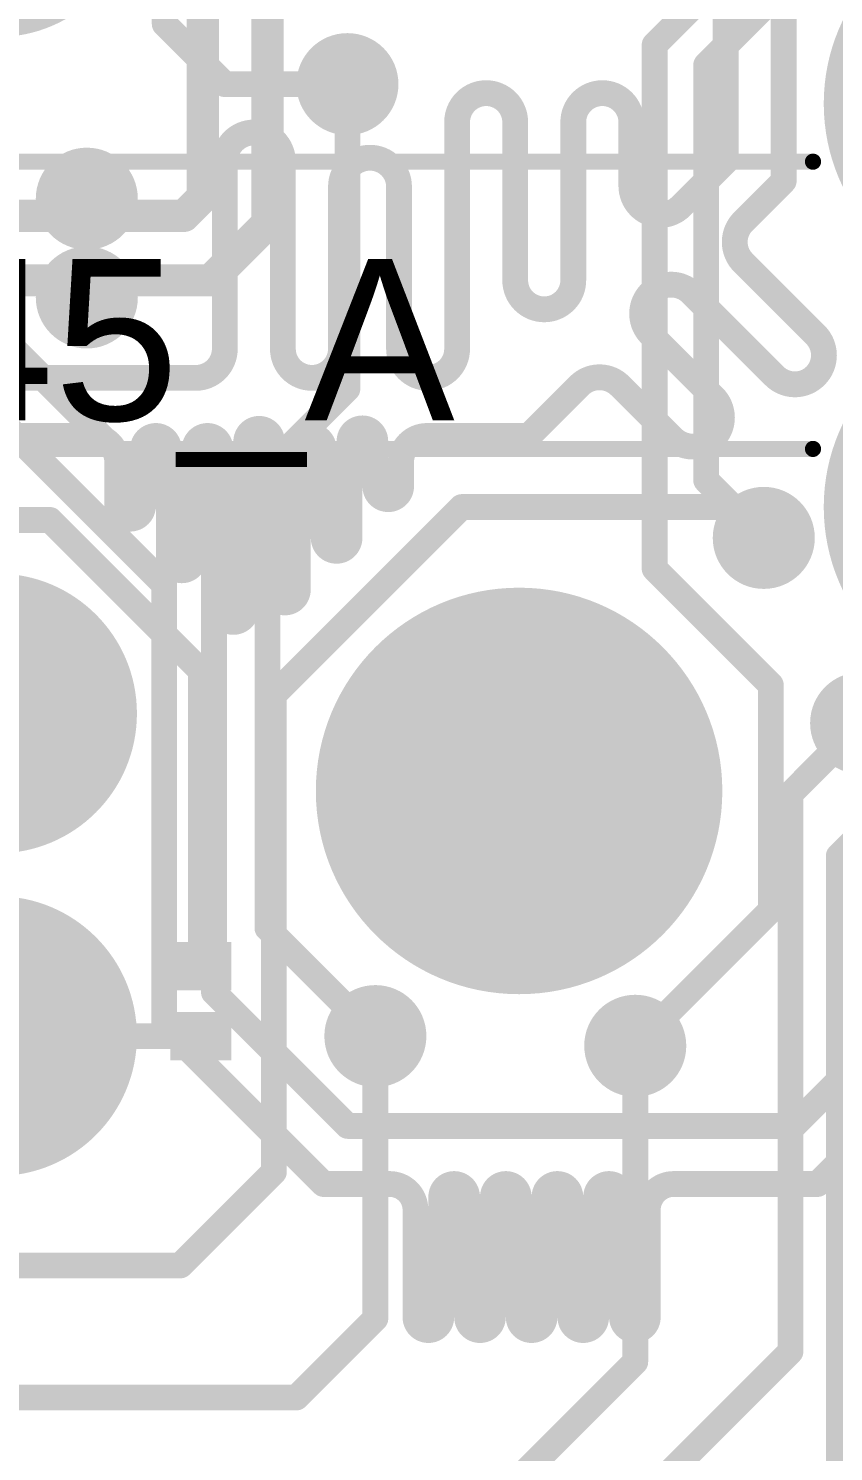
# Model space of a CAD drawing. Header units: millimetres. Extents: x -0.39 to 1.43, y -0.39 to 1.45.
# Drawn here: x 0.4839 to 0.7335, y 0.3022 to 0.7433 of the extents above; entities that cross this region are included whole.
import ezdxf

# ---------------------------------------------------------------- set-up
doc = ezdxf.new("R2010")
doc.units = ezdxf.units.MM
doc.header["$MEASUREMENT"] = 0
for name, color, linetype in [('BottomLayer', 5, 'Continuous'), ('BottomPaste', 16, 'Continuous'), ('BottomSolder', 6, 'Continuous'), ('MultiLayer', 9, 'Continuous'), ('PadHoleLayer', 156, 'Continuous'), ('TopLayer', 1, 'Continuous'), ('TopOverlay', 2, 'Continuous'), ('TopSolder', 216, 'Continuous'), ('ViaHoleLayer', 16, 'Continuous')]:
    doc.layers.add(name, color=color, linetype=linetype)
doc.styles.add('Arial', font='', dxfattribs={"height": 0.2})
doc.styles.get('Arial').set_extended_font_data('Arial')

# ---------------------------------------------------------------- blocks, each defined once
blk = doc.blocks.new('HY951180A__2')
at = {"layer": 'BottomLayer'}
h = blk.add_hatch(color=5, dxfattribs=at)
edge = h.paths.add_edge_path()
edge.add_arc((0.1490159, 0.2559055), 0.0393701, 0, 360)
h = blk.add_hatch(color=5, dxfattribs=at)
edge = h.paths.add_edge_path()
edge.add_arc((0.2490159, 0.2559055), 0.0393701, 0, 360)
at = {"layer": 'BottomSolder'}
h = blk.add_hatch(color=6, dxfattribs=at)
edge = h.paths.add_edge_path()
edge.add_arc((0.1490159, 0.2559055), 0.0433701, 0, 360)
h = blk.add_hatch(color=6, dxfattribs=at)
edge = h.paths.add_edge_path()
edge.add_arc((0.2490159, 0.2559055), 0.0433701, 0, 360)
h = blk.add_hatch(color=6, dxfattribs=at)
edge = h.paths.add_edge_path()
edge.add_arc((0.2250001, 0.0940945), 0.004, 0, 360)
h = blk.add_hatch(color=6, dxfattribs=at)
edge = h.paths.add_edge_path()
edge.add_arc((0.3129922, -0.0594488), 0.0591181, 0, 360)
at = {"layer": 'MultiLayer'}
h = blk.add_hatch(color=9, dxfattribs=at)
edge = h.paths.add_edge_path()
edge.add_arc((0.1490159, 0.2559055), 0.0393701, 0, 360)
h = blk.add_hatch(color=9, dxfattribs=at)
edge = h.paths.add_edge_path()
edge.add_arc((0.2490159, 0.2559055), 0.0393701, 0, 360)
at = {"layer": 'PadHoleLayer'}
h = blk.add_hatch(color=156, dxfattribs=at)
edge = h.paths.add_edge_path()
edge.add_arc((0.1490159, 0.2559055), 0.0200787, 0, 360)
h = blk.add_hatch(color=156, dxfattribs=at)
edge = h.paths.add_edge_path()
edge.add_arc((0.2490159, 0.2559055), 0.0200787, 0, 360)
h = blk.add_hatch(color=156, dxfattribs=at)
edge = h.paths.add_edge_path()
edge.add_arc((0.2250001, 0.0940945), 0.0629921, 0, 360)
at = {"layer": 'TopLayer'}
h = blk.add_hatch(color=1, dxfattribs=at)
edge = h.paths.add_edge_path()
edge.add_arc((0.1490159, 0.2559055), 0.0393701, 0, 360)
h = blk.add_hatch(color=1, dxfattribs=at)
edge = h.paths.add_edge_path()
edge.add_arc((0.2490159, 0.2559055), 0.0393701, 0, 360)
at = {"layer": 'TopSolder'}
h = blk.add_hatch(color=216, dxfattribs=at)
edge = h.paths.add_edge_path()
edge.add_arc((0.1490159, 0.2559055), 0.0433701, 0, 360)
h = blk.add_hatch(color=216, dxfattribs=at)
edge = h.paths.add_edge_path()
edge.add_arc((0.2490159, 0.2559055), 0.0433701, 0, 360)
h = blk.add_hatch(color=216, dxfattribs=at)
edge = h.paths.add_edge_path()
edge.add_arc((0.2250001, 0.0940945), 0.004, 0, 360)
h = blk.add_hatch(color=216, dxfattribs=at)
edge = h.paths.add_edge_path()
edge.add_arc((0.3129922, -0.0594488), 0.0591181, 0, 360)
at = {"layer": 'TopOverlay', "const_width": 0.005}
blk.add_lwpolyline([(0.331, 0.3605), (0.331, 0.003)], dxfattribs=at)
at = {"layer": 'TopOverlay', "const_width": 0.0025}
blk.add_lwpolyline([(0.32975, 0.003, 1), (0.33225, 0.003, 1)], format="xyb", close=True, dxfattribs=at)
blk = doc.blocks.new('HY951180A__82')
at = {"layer": 'BottomSolder'}
h = blk.add_hatch(color=6, dxfattribs=at)
edge = h.paths.add_edge_path()
edge.add_arc((-0.2490156, 0.2559055), 0.0433701, 0, 360)
h = blk.add_hatch(color=6, dxfattribs=at)
edge = h.paths.add_edge_path()
edge.add_arc((-0.312992, -0.0594488), 0.0591181, 0, 360)
at = {"layer": 'TopSolder'}
h = blk.add_hatch(color=216, dxfattribs=at)
edge = h.paths.add_edge_path()
edge.add_arc((-0.2490156, 0.2559055), 0.0433701, 0, 360)
h = blk.add_hatch(color=216, dxfattribs=at)
edge = h.paths.add_edge_path()
edge.add_arc((-0.312992, -0.0594488), 0.0591181, 0, 360)
at = {"layer": 'TopOverlay', "const_width": 0.005}
blk.add_lwpolyline([(-0.3309998, 0.3605), (-0.3309998, 0.003)], dxfattribs=at)
at = {"layer": 'TopOverlay', "const_width": 0.0025}
blk.add_lwpolyline([(-0.3322498, 0.003, 1), (-0.3297498, 0.003, 1)], format="xyb", close=True, dxfattribs=at)
blk = doc.blocks.new('R___0201_B_88')
at = {"layer": 'BottomLayer'}
for points in [[(-0.01614165, 0.00728345), (-0.00551175, 0.00728345), (-0.00551175, -0.00728345), (-0.01614165, -0.00728345)], [(0.00551185, 0.00728345), (0.01614175, 0.00728345), (0.01614175, -0.00728345), (0.00551185, -0.00728345)]]:
    blk.add_hatch(color=5, dxfattribs=at).paths.add_polyline_path(points)
at = {"layer": 'BottomPaste'}
for points in [[(-0.01614165, 0.00728345), (-0.00551175, 0.00728345), (-0.00551175, -0.00728345), (-0.01614165, -0.00728345)], [(0.00551185, 0.00728345), (0.01614175, 0.00728345), (0.01614175, -0.00728345), (0.00551185, -0.00728345)]]:
    blk.add_hatch(color=16, dxfattribs=at).paths.add_polyline_path(points)
at = {"layer": 'BottomSolder'}
for points in [[(-0.01830705, 0.00944885), (-0.00334635, 0.00944885), (-0.00334635, -0.00944885), (-0.01830705, -0.00944885)], [(0.00334645, 0.00944885), (0.01830715, 0.00944885), (0.01830715, -0.00944885), (0.00334645, -0.00944885)]]:
    blk.add_hatch(color=6, dxfattribs=at).paths.add_polyline_path(points)

msp = doc.modelspace()

# ---------------------------------------------------------------- hatches: boundary and pattern name
at = {"layer": 'BottomLayer'}
h = msp.add_hatch(color=5, dxfattribs=at)
edge = h.paths.add_edge_path()
edge.add_arc((0.582787, 0.7260428), 0.011811, 0, 360)
h = msp.add_hatch(color=5, dxfattribs=at)
edge = h.paths.add_edge_path()
edge.add_arc((0.5020209, 0.6905428), 0.011811, 0, 360)
h = msp.add_hatch(color=5, dxfattribs=at)
edge = h.paths.add_edge_path()
edge.add_arc((0.5020209, 0.6599208), 0.011811, 0, 360)
h = msp.add_hatch(color=5, dxfattribs=at)
edge = h.paths.add_edge_path()
edge.add_arc((0.7118325, 0.5854102), 0.011811, 0, 360)
h = msp.add_hatch(color=5, dxfattribs=at)
edge = h.paths.add_edge_path()
edge.add_arc((0.742, 0.528), 0.011811, 0, 360)
h = msp.add_hatch(color=5, dxfattribs=at)
edge = h.paths.add_edge_path()
edge.add_arc((0.5914508, 0.4309998), 0.011811, 0, 360)
h = msp.add_hatch(color=5, dxfattribs=at)
edge = h.paths.add_edge_path()
edge.add_arc((0.672, 0.428), 0.011811, 0, 360)
at = {"layer": 'BottomSolder'}
h = msp.add_hatch(color=6, dxfattribs=at)
edge = h.paths.add_edge_path()
edge.add_arc((0.582787, 0.7260428), 0.015811, 0, 360)
h = msp.add_hatch(color=6, dxfattribs=at)
edge = h.paths.add_edge_path()
edge.add_arc((0.5020209, 0.6905428), 0.015811, 0, 360)
h = msp.add_hatch(color=6, dxfattribs=at)
edge = h.paths.add_edge_path()
edge.add_arc((0.5020209, 0.6599208), 0.015811, 0, 360)
h = msp.add_hatch(color=6, dxfattribs=at)
edge = h.paths.add_edge_path()
edge.add_arc((0.7118325, 0.5854102), 0.015811, 0, 360)
h = msp.add_hatch(color=6, dxfattribs=at)
edge = h.paths.add_edge_path()
edge.add_arc((0.742, 0.528), 0.015811, 0, 360)
h = msp.add_hatch(color=6, dxfattribs=at)
edge = h.paths.add_edge_path()
edge.add_arc((0.5914508, 0.4309998), 0.015811, 0, 360)
h = msp.add_hatch(color=6, dxfattribs=at)
edge = h.paths.add_edge_path()
edge.add_arc((0.672, 0.428), 0.015811, 0, 360)
at = {"layer": 'TopLayer'}
h = msp.add_hatch(color=1, dxfattribs=at)
edge = h.paths.add_edge_path()
edge.add_arc((0.582787, 0.7260428), 0.011811, 0, 360)
h = msp.add_hatch(color=1, dxfattribs=at)
edge = h.paths.add_edge_path()
edge.add_arc((0.5020209, 0.6905428), 0.011811, 0, 360)
h = msp.add_hatch(color=1, dxfattribs=at)
edge = h.paths.add_edge_path()
edge.add_arc((0.5020209, 0.6599208), 0.011811, 0, 360)
h = msp.add_hatch(color=1, dxfattribs=at)
edge = h.paths.add_edge_path()
edge.add_arc((0.7118325, 0.5854102), 0.011811, 0, 360)
h = msp.add_hatch(color=1, dxfattribs=at)
edge = h.paths.add_edge_path()
edge.add_arc((0.742, 0.528), 0.011811, 0, 360)
h = msp.add_hatch(color=1, dxfattribs=at)
edge = h.paths.add_edge_path()
edge.add_arc((0.5914508, 0.4309998), 0.011811, 0, 360)
h = msp.add_hatch(color=1, dxfattribs=at)
edge = h.paths.add_edge_path()
edge.add_arc((0.672, 0.428), 0.011811, 0, 360)
at = {"layer": 'TopSolder'}
h = msp.add_hatch(color=216, dxfattribs=at)
edge = h.paths.add_edge_path()
edge.add_arc((0.582787, 0.7260428), 0.015811, 0, 360)
h = msp.add_hatch(color=216, dxfattribs=at)
edge = h.paths.add_edge_path()
edge.add_arc((0.5020209, 0.6905428), 0.015811, 0, 360)
h = msp.add_hatch(color=216, dxfattribs=at)
edge = h.paths.add_edge_path()
edge.add_arc((0.5020209, 0.6599208), 0.015811, 0, 360)
h = msp.add_hatch(color=216, dxfattribs=at)
edge = h.paths.add_edge_path()
edge.add_arc((0.7118325, 0.5854102), 0.015811, 0, 360)
h = msp.add_hatch(color=216, dxfattribs=at)
edge = h.paths.add_edge_path()
edge.add_arc((0.742, 0.528), 0.015811, 0, 360)
h = msp.add_hatch(color=216, dxfattribs=at)
edge = h.paths.add_edge_path()
edge.add_arc((0.5914508, 0.4309998), 0.015811, 0, 360)
h = msp.add_hatch(color=216, dxfattribs=at)
edge = h.paths.add_edge_path()
edge.add_arc((0.672, 0.428), 0.015811, 0, 360)
at = {"layer": 'ViaHoleLayer'}
h = msp.add_hatch(color=16, dxfattribs=at)
edge = h.paths.add_edge_path()
edge.add_arc((0.582787, 0.7260428), 0.0059055, 0, 360)
h = msp.add_hatch(color=16, dxfattribs=at)
edge = h.paths.add_edge_path()
edge.add_arc((0.5020209, 0.6905428), 0.0059055, 0, 360)
h = msp.add_hatch(color=16, dxfattribs=at)
edge = h.paths.add_edge_path()
edge.add_arc((0.5020209, 0.6599208), 0.0059055, 0, 360)
h = msp.add_hatch(color=16, dxfattribs=at)
edge = h.paths.add_edge_path()
edge.add_arc((0.7118325, 0.5854102), 0.0059055, 0, 360)
h = msp.add_hatch(color=16, dxfattribs=at)
edge = h.paths.add_edge_path()
edge.add_arc((0.5914508, 0.4309998), 0.0059055, 0, 360)
h = msp.add_hatch(color=16, dxfattribs=at)
edge = h.paths.add_edge_path()
edge.add_arc((0.672, 0.428), 0.0059055, 0, 360)

# ---------------------------------------------------------------- linework, layer by layer
at = {"layer": 'BottomLayer'}
for points, const_width in [([(0.5261652, 0.7446646), (0.5261652, 0.9228348)], 0.008), ([(0.7, 0.702), (0.7, 0.7634653)], 0.008), ([(0.718, 0.7136028), (0.718, 0.7589898)], 0.008), ([(0.5261652, 0.7446646), (0.544787, 0.7260428)], 0.008), ([(0.544787, 0.7260428), (0.582787, 0.7260428)], 0.008), ([(0.616787, 0.6440002), (0.616787, 0.7142531)], 0.008), ([(0.634787, 0.6652428), (0.634787, 0.7142531)], 0.008), ([(0.652787, 0.6652428), (0.652787, 0.7142531)], 0.008), ([(0.670787, 0.6945149), (0.670787, 0.7142531)], 0.008), ([(0.718, 0.696), (0.718, 0.7136028)], 0.008), ([(0.544787, 0.6440002), (0.544787, 0.7020428)], 0.008), ([(0.562787, 0.6440002), (0.562787, 0.7020428)], 0.008), ([(0.6972875, 0.6992875), (0.7, 0.702)], 0.008), ([(0.686151, 0.688151), (0.6972875, 0.6992875)], 0.008), ([(0.580787, 0.6440002), (0.580787, 0.6942318)], 0.008), ([(0.598787, 0.6440002), (0.598787, 0.6942318)], 0.008), ([(0.7054686, 0.6834686), (0.718, 0.696)], 0.008), ([(0.4930238, 0.6852318), (0.4983348, 0.6905428)], 0.01), ([(0.4983348, 0.6905428), (0.5020209, 0.6905428)], 0.01), ([(0.4696586, 0.6852318), (0.4930238, 0.6852318)], 0.01), ([(0.7054685, 0.6707405), (0.7054686, 0.6707406)], 0.008), ([(0.7054686, 0.6707406), (0.7278438, 0.6483654)], 0.008), ([(0.4613744, 0.6652318), (0.4930238, 0.6652318)], 0.01), ([(0.4930238, 0.6652318), (0.4983348, 0.6599208)], 0.01), ([(0.4983348, 0.6599208), (0.5020209, 0.6599208)], 0.01), ([(0.6767568, 0.6612684), (0.6767569, 0.6612685)], 0.008), ([(0.6894847, 0.6612683), (0.6894848, 0.6612684)], 0.008), ([(0.6894848, 0.6612684), (0.7151158, 0.6356374)], 0.008), ([(0.6767568, 0.6485404), (0.6767569, 0.6485405)], 0.008), ([(0.6767569, 0.6485405), (0.6962297, 0.6290677)], 0.008), ([(0.7278437, 0.6483653), (0.7278438, 0.6483654)], 0.008), ([(0.7151157, 0.6356373), (0.7151158, 0.6356374)], 0.008), ([(0.4443116, 0.6350002), (0.4941724, 0.6350002)], 0.008), ([(0.4941724, 0.6350002), (0.535787, 0.6350002)], 0.008), ([(0.6390002, 0.6170002), (0.6545568, 0.6325568)], 0.008), ([(0.6672848, 0.6325568), (0.6835017, 0.6163399)], 0.008), ([(0.6962296, 0.6290676), (0.6962297, 0.6290677)], 0.008), ([(0.4594323, 0.6170002), (0.5034328, 0.6170002)], 0.008), ([(0.5514328, 0.5633692), (0.5514328, 0.6152017)], 0.008), ([(0.5594328, 0.5694102), (0.5594328, 0.6152017)], 0.008), ([(0.5834328, 0.5854102), (0.5834328, 0.6153516)], 0.008), ([(0.5914328, 0.6014102), (0.5914328, 0.6153516)], 0.008), ([(0.6074328, 0.6170002), (0.6390002, 0.6170002)], 0.008), ([(0.6835016, 0.6163398), (0.6835017, 0.6163399)], 0.008), ([(0.6962297, 0.6163398), (0.6962298, 0.6163399)], 0.008), ([(0.5194328, 0.5953692), (0.5194328, 0.6130002)], 0.008), ([(0.5274328, 0.5793692), (0.5274328, 0.6130002)], 0.008), ([(0.5354328, 0.5793692), (0.5354328, 0.6130001)], 0.008), ([(0.5434328, 0.5633692), (0.5434328, 0.6130001)], 0.008), ([(0.5674328, 0.5694102), (0.5674328, 0.6130001)], 0.008), ([(0.5754328, 0.5854102), (0.5754328, 0.6130001)], 0.008), ([(0.5114328, 0.5953692), (0.5114328, 0.6090002)], 0.008), ([(0.5994328, 0.6014102), (0.5994328, 0.6090002)], 0.008), ([(0.56, 0.5367642), (0.6182117, 0.5949759)], 0.008), ([(0.6182117, 0.5949759), (0.6993352, 0.5949759)], 0.008), ([(0.6993352, 0.5949759), (0.7089009, 0.5854102)], 0.008), ([(0.4613744, 0.5909762), (0.4906126, 0.5909762)], 0.008), ([(0.4906126, 0.5909762), (0.5373463, 0.5442425)], 0.008), ([(0.7089009, 0.5854102), (0.7118325, 0.5854102)], 0.008), ([(0.5373463, 0.4526533), (0.5373463, 0.5442425)], 0.008), ([(0.56, 0.3888984), (0.56, 0.5367642)], 0.008), ([(0.7200875, 0.5060875), (0.742, 0.528)], 0.008), ([(0.7350875, 0.4868499), (0.7702372, 0.5219996)], 0.008), ([(0.7200875, 0.3331906), (0.7200875, 0.5060875)], 0.008), ([(0.7350875, 0.2799996), (0.7350875, 0.4868499)], 0.008), ([(0.4741822, 0.4309998), (0.5373463, 0.4309998)], 0.008), ([(0.5373463, 0.4309998), (0.5373465, 0.431)], 0.008), ([(0.5914508, 0.3434508), (0.5914508, 0.4309998)], 0.008), ([(0.672, 0.33), (0.672, 0.428)], 0.008), ([(0.5310224, 0.3599208), (0.56, 0.3888984)], 0.008), ([(0.4369261, 0.3599208), (0.5310224, 0.3599208)], 0.008), ([(0.5870774, 0.3390774), (0.5914508, 0.3434508)], 0.008), ([(0.5669999, 0.319), (0.5870773, 0.3390774)], 0.008), ([(0.5870773, 0.3390774), (0.5870774, 0.3390774)], 0.008), ([(0.5868269, 0.19993), (0.7200875, 0.3331906)], 0.008), ([(0.573, 0.231), (0.672, 0.33)], 0.008), ([(0.28, 0.319), (0.5669999, 0.319)], 0.008)]:
    msp.add_lwpolyline(points, dxfattribs=dict(at, const_width=const_width))
for points, const_width in [([(0.5241652, 0.7446646, 1), (0.5281652, 0.7446646, 1)], 0.004), ([(0.5241652, 0.7446646, 1), (0.5281652, 0.7446646, 1)], 0.004), ([(0.542787, 0.7260428, 1), (0.546787, 0.7260428, 1)], 0.004), ([(0.542787, 0.7260428, 1), (0.546787, 0.7260428, 1)], 0.004), ([(0.580787, 0.7260428, 1), (0.584787, 0.7260428, 1)], 0.004), ([(0.614787, 0.7142531, 1), (0.618787, 0.7142531, 1)], 0.004), ([(0.614787, 0.7142531, 1), (0.618787, 0.7142531, 1)], 0.004), ([(0.632787, 0.7142531, 1), (0.636787, 0.7142531, 1)], 0.004), ([(0.632787, 0.7142531, 1), (0.636787, 0.7142531, 1)], 0.004), ([(0.650787, 0.7142531, 1), (0.654787, 0.7142531, 1)], 0.004), ([(0.650787, 0.7142531, 1), (0.654787, 0.7142531, 1)], 0.004), ([(0.668787, 0.7142531, 1), (0.672787, 0.7142531, 1)], 0.004), ([(0.668787, 0.7142531, 1), (0.672787, 0.7142531, 1)], 0.004), ([(0.716, 0.7136028, 1), (0.72, 0.7136028, 1)], 0.004), ([(0.716, 0.7136028, 1), (0.72, 0.7136028, 1)], 0.004), ([(0.542787, 0.7020428, 1), (0.546787, 0.7020428, 1)], 0.004), ([(0.542787, 0.7020428, 1), (0.546787, 0.7020428, 1)], 0.004), ([(0.560787, 0.7020428, 1), (0.564787, 0.7020428, 1)], 0.004), ([(0.560787, 0.7020428, 1), (0.564787, 0.7020428, 1)], 0.004), ([(0.698, 0.702, 1), (0.702, 0.702, 1)], 0.004), ([(0.698, 0.702, 1), (0.702, 0.702, 1)], 0.004), ([(0.6952875, 0.6992875, 1), (0.6992875, 0.6992875, 1)], 0.004), ([(0.6952875, 0.6992875, 1), (0.6992875, 0.6992875, 1)], 0.004), ([(0.578787, 0.6942318, 1), (0.582787, 0.6942318, 1)], 0.004), ([(0.578787, 0.6942318, 1), (0.582787, 0.6942318, 1)], 0.004), ([(0.596787, 0.6942318, 1), (0.600787, 0.6942318, 1)], 0.004), ([(0.596787, 0.6942318, 1), (0.600787, 0.6942318, 1)], 0.004), ([(0.668787, 0.6945149, 1), (0.672787, 0.6945149, 1)], 0.004), ([(0.668787, 0.6945149, 1), (0.672787, 0.6945149, 1)], 0.004), ([(0.716, 0.696, 1), (0.72, 0.696, 1)], 0.004), ([(0.716, 0.696, 1), (0.72, 0.696, 1)], 0.004), ([(0.4958348, 0.6905428, 1), (0.5008348, 0.6905428, 1)], 0.005), ([(0.4958348, 0.6905428, 1), (0.5008348, 0.6905428, 1)], 0.005), ([(0.4995209, 0.6905428, 1), (0.5045209, 0.6905428, 1)], 0.005), ([(0.4905238, 0.6852318, 1), (0.4955238, 0.6852318, 1)], 0.005), ([(0.4905238, 0.6852318, 1), (0.4955238, 0.6852318, 1)], 0.005), ([(0.684151, 0.688151, 1), (0.688151, 0.688151, 1)], 0.004), ([(0.684151, 0.688151, 1), (0.688151, 0.688151, 1)], 0.004), ([(0.7034686, 0.6834686, 1), (0.7074686, 0.6834686, 1)], 0.004), ([(0.7034686, 0.6834686, 1), (0.7074686, 0.6834686, 1)], 0.004), ([(0.7034685, 0.6707405, 1), (0.7074685, 0.6707405, 1)], 0.004), ([(0.7034686, 0.6707406, 1), (0.7074686, 0.6707406, 1)], 0.004), ([(0.7034686, 0.6707406, 1), (0.7074686, 0.6707406, 1)], 0.004), ([(0.7034686, 0.6707406, 1), (0.7074686, 0.6707406, 1)], 0.004), ([(0.4905238, 0.6652318, 1), (0.4955238, 0.6652318, 1)], 0.005), ([(0.4905238, 0.6652318, 1), (0.4955238, 0.6652318, 1)], 0.005), ([(0.632787, 0.6652428, 1), (0.636787, 0.6652428, 1)], 0.004), ([(0.632787, 0.6652428, 1), (0.636787, 0.6652428, 1)], 0.004), ([(0.650787, 0.6652428, 1), (0.654787, 0.6652428, 1)], 0.004), ([(0.650787, 0.6652428, 1), (0.654787, 0.6652428, 1)], 0.004), ([(0.4958348, 0.6599208, 1), (0.5008348, 0.6599208, 1)], 0.005), ([(0.4958348, 0.6599208, 1), (0.5008348, 0.6599208, 1)], 0.005), ([(0.4995209, 0.6599208, 1), (0.5045209, 0.6599208, 1)], 0.005), ([(0.6747568, 0.6612684, 1), (0.6787568, 0.6612684, 1)], 0.004), ([(0.6747568, 0.6612684, 1), (0.6787568, 0.6612684, 1)], 0.004), ([(0.6747569, 0.6612685, 1), (0.6787569, 0.6612685, 1)], 0.004), ([(0.6747569, 0.6612685, 1), (0.6787569, 0.6612685, 1)], 0.004), ([(0.6874847, 0.6612683, 1), (0.6914847, 0.6612683, 1)], 0.004), ([(0.6874848, 0.6612684, 1), (0.6914848, 0.6612684, 1)], 0.004), ([(0.6874848, 0.6612684, 1), (0.6914848, 0.6612684, 1)], 0.004), ([(0.6874848, 0.6612684, 1), (0.6914848, 0.6612684, 1)], 0.004), ([(0.6747568, 0.6485404, 1), (0.6787568, 0.6485404, 1)], 0.004), ([(0.6747568, 0.6485404, 1), (0.6787568, 0.6485404, 1)], 0.004), ([(0.6747569, 0.6485405, 1), (0.6787569, 0.6485405, 1)], 0.004), ([(0.6747569, 0.6485405, 1), (0.6787569, 0.6485405, 1)], 0.004), ([(0.7258437, 0.6483653, 1), (0.7298437, 0.6483653, 1)], 0.004), ([(0.7258438, 0.6483654, 1), (0.7298438, 0.6483654, 1)], 0.004), ([(0.7258438, 0.6483654, 1), (0.7298438, 0.6483654, 1)], 0.004), ([(0.7258438, 0.6483654, 1), (0.7298438, 0.6483654, 1)], 0.004), ([(0.542787, 0.6440002, 1), (0.546787, 0.6440002, 1)], 0.004), ([(0.542787, 0.6440002, 1), (0.546787, 0.6440002, 1)], 0.004), ([(0.560787, 0.6440002, 1), (0.564787, 0.6440002, 1)], 0.004), ([(0.560787, 0.6440002, 1), (0.564787, 0.6440002, 1)], 0.004), ([(0.578787, 0.6440002, 1), (0.582787, 0.6440002, 1)], 0.004), ([(0.578787, 0.6440002, 1), (0.582787, 0.6440002, 1)], 0.004), ([(0.596787, 0.6440002, 1), (0.600787, 0.6440002, 1)], 0.004), ([(0.596787, 0.6440002, 1), (0.600787, 0.6440002, 1)], 0.004), ([(0.614787, 0.6440002, 1), (0.618787, 0.6440002, 1)], 0.004), ([(0.614787, 0.6440002, 1), (0.618787, 0.6440002, 1)], 0.004), ([(0.7131157, 0.6356373, 1), (0.7171157, 0.6356373, 1)], 0.004), ([(0.7131157, 0.6356373, 1), (0.7171157, 0.6356373, 1)], 0.004), ([(0.7131158, 0.6356374, 1), (0.7171158, 0.6356374, 1)], 0.004), ([(0.7131158, 0.6356374, 1), (0.7171158, 0.6356374, 1)], 0.004), ([(0.7258438, 0.6356374, 1), (0.7298438, 0.6356374, 1)], 0.004), ([(0.7258438, 0.6356374, 1), (0.7298438, 0.6356374, 1)], 0.004), ([(0.4921724, 0.6350002, 1), (0.4961724, 0.6350002, 1)], 0.004), ([(0.4921724, 0.6350002, 1), (0.4961724, 0.6350002, 1)], 0.004), ([(0.533787, 0.6350002, 1), (0.537787, 0.6350002, 1)], 0.004), ([(0.533787, 0.6350002, 1), (0.537787, 0.6350002, 1)], 0.004), ([(0.6525568, 0.6325568, 1), (0.6565568, 0.6325568, 1)], 0.004), ([(0.6525568, 0.6325568, 1), (0.6565568, 0.6325568, 1)], 0.004), ([(0.6652848, 0.6325568, 1), (0.6692848, 0.6325568, 1)], 0.004), ([(0.6652848, 0.6325568, 1), (0.6692848, 0.6325568, 1)], 0.004), ([(0.6942296, 0.6290676, 1), (0.6982296, 0.6290676, 1)], 0.004), ([(0.6942297, 0.6290677, 1), (0.6982297, 0.6290677, 1)], 0.004), ([(0.6942297, 0.6290677, 1), (0.6982297, 0.6290677, 1)], 0.004), ([(0.6942297, 0.6290677, 1), (0.6982297, 0.6290677, 1)], 0.004), ([(0.5014328, 0.6170002, 1), (0.5054328, 0.6170002, 1)], 0.004), ([(0.5014328, 0.6170002, 1), (0.5054328, 0.6170002, 1)], 0.004), ([(0.5494328, 0.6152017, 1), (0.5534328, 0.6152017, 1)], 0.004), ([(0.5494328, 0.6152017, 1), (0.5534328, 0.6152017, 1)], 0.004), ([(0.5574328, 0.6152017, 1), (0.5614328, 0.6152017, 1)], 0.004), ([(0.5574328, 0.6152017, 1), (0.5614328, 0.6152017, 1)], 0.004), ([(0.5814328, 0.6153516, 1), (0.5854328, 0.6153516, 1)], 0.004), ([(0.5814328, 0.6153516, 1), (0.5854328, 0.6153516, 1)], 0.004), ([(0.5894328, 0.6153516, 1), (0.5934328, 0.6153516, 1)], 0.004), ([(0.5894328, 0.6153516, 1), (0.5934328, 0.6153516, 1)], 0.004), ([(0.6054328, 0.6170002, 1), (0.6094328, 0.6170002, 1)], 0.004), ([(0.6054328, 0.6170002, 1), (0.6094328, 0.6170002, 1)], 0.004), ([(0.6370002, 0.6170002, 1), (0.6410002, 0.6170002, 1)], 0.004), ([(0.6370002, 0.6170002, 1), (0.6410002, 0.6170002, 1)], 0.004), ([(0.6815016, 0.6163398, 1), (0.6855016, 0.6163398, 1)], 0.004), ([(0.6815016, 0.6163398, 1), (0.6855016, 0.6163398, 1)], 0.004), ([(0.6815017, 0.6163399, 1), (0.6855017, 0.6163399, 1)], 0.004), ([(0.6815017, 0.6163399, 1), (0.6855017, 0.6163399, 1)], 0.004), ([(0.6942297, 0.6163398, 1), (0.6982297, 0.6163398, 1)], 0.004), ([(0.6942297, 0.6163398, 1), (0.6982297, 0.6163398, 1)], 0.004), ([(0.6942298, 0.6163399, 1), (0.6982298, 0.6163399, 1)], 0.004), ([(0.6942298, 0.6163399, 1), (0.6982298, 0.6163399, 1)], 0.004), ([(0.5174328, 0.6130002, 1), (0.5214328, 0.6130002, 1)], 0.004), ([(0.5174328, 0.6130002, 1), (0.5214328, 0.6130002, 1)], 0.004), ([(0.5254328, 0.6130002, 1), (0.5294328, 0.6130002, 1)], 0.004), ([(0.5254328, 0.6130002, 1), (0.5294328, 0.6130002, 1)], 0.004), ([(0.5334328, 0.6130001, 1), (0.5374328, 0.6130001, 1)], 0.004), ([(0.5334328, 0.6130001, 1), (0.5374328, 0.6130001, 1)], 0.004), ([(0.5414328, 0.6130001, 1), (0.5454328, 0.6130001, 1)], 0.004), ([(0.5414328, 0.6130001, 1), (0.5454328, 0.6130001, 1)], 0.004), ([(0.5654328, 0.6130001, 1), (0.5694328, 0.6130001, 1)], 0.004), ([(0.5654328, 0.6130001, 1), (0.5694328, 0.6130001, 1)], 0.004), ([(0.5734328, 0.6130001, 1), (0.5774328, 0.6130001, 1)], 0.004), ([(0.5734328, 0.6130001, 1), (0.5774328, 0.6130001, 1)], 0.004), ([(0.5094328, 0.6090002, 1), (0.5134328, 0.6090002, 1)], 0.004), ([(0.5094328, 0.6090002, 1), (0.5134328, 0.6090002, 1)], 0.004), ([(0.5974328, 0.6090002, 1), (0.6014328, 0.6090002, 1)], 0.004), ([(0.5974328, 0.6090002, 1), (0.6014328, 0.6090002, 1)], 0.004), ([(0.5894328, 0.6014102, 1), (0.5934328, 0.6014102, 1)], 0.004), ([(0.5894328, 0.6014102, 1), (0.5934328, 0.6014102, 1)], 0.004), ([(0.5974328, 0.6014102, 1), (0.6014328, 0.6014102, 1)], 0.004), ([(0.5974328, 0.6014102, 1), (0.6014328, 0.6014102, 1)], 0.004), ([(0.5094328, 0.5953692, 1), (0.5134328, 0.5953692, 1)], 0.004), ([(0.5094328, 0.5953692, 1), (0.5134328, 0.5953692, 1)], 0.004), ([(0.5174328, 0.5953692, 1), (0.5214328, 0.5953692, 1)], 0.004), ([(0.5174328, 0.5953692, 1), (0.5214328, 0.5953692, 1)], 0.004), ([(0.6162117, 0.5949759, 1), (0.6202117, 0.5949759, 1)], 0.004), ([(0.6162117, 0.5949759, 1), (0.6202117, 0.5949759, 1)], 0.004), ([(0.6973352, 0.5949759, 1), (0.7013352, 0.5949759, 1)], 0.004), ([(0.6973352, 0.5949759, 1), (0.7013352, 0.5949759, 1)], 0.004), ([(0.4886126, 0.5909762, 1), (0.4926126, 0.5909762, 1)], 0.004), ([(0.4886126, 0.5909762, 1), (0.4926126, 0.5909762, 1)], 0.004), ([(0.5734328, 0.5854102, 1), (0.5774328, 0.5854102, 1)], 0.004), ([(0.5734328, 0.5854102, 1), (0.5774328, 0.5854102, 1)], 0.004), ([(0.5814328, 0.5854102, 1), (0.5854328, 0.5854102, 1)], 0.004), ([(0.5814328, 0.5854102, 1), (0.5854328, 0.5854102, 1)], 0.004), ([(0.7069009, 0.5854102, 1), (0.7109009, 0.5854102, 1)], 0.004), ([(0.7069009, 0.5854102, 1), (0.7109009, 0.5854102, 1)], 0.004), ([(0.7098325, 0.5854102, 1), (0.7138325, 0.5854102, 1)], 0.004), ([(0.5254328, 0.5793692, 1), (0.5294328, 0.5793692, 1)], 0.004), ([(0.5254328, 0.5793692, 1), (0.5294328, 0.5793692, 1)], 0.004), ([(0.5334328, 0.5793692, 1), (0.5374328, 0.5793692, 1)], 0.004), ([(0.5334328, 0.5793692, 1), (0.5374328, 0.5793692, 1)], 0.004), ([(0.5574328, 0.5694102, 1), (0.5614328, 0.5694102, 1)], 0.004), ([(0.5574328, 0.5694102, 1), (0.5614328, 0.5694102, 1)], 0.004), ([(0.5654328, 0.5694102, 1), (0.5694328, 0.5694102, 1)], 0.004), ([(0.5654328, 0.5694102, 1), (0.5694328, 0.5694102, 1)], 0.004), ([(0.5414328, 0.5633692, 1), (0.5454328, 0.5633692, 1)], 0.004), ([(0.5414328, 0.5633692, 1), (0.5454328, 0.5633692, 1)], 0.004), ([(0.5494328, 0.5633692, 1), (0.5534328, 0.5633692, 1)], 0.004), ([(0.5494328, 0.5633692, 1), (0.5534328, 0.5633692, 1)], 0.004), ([(0.5353463, 0.5442425, 1), (0.5393463, 0.5442425, 1)], 0.004), ([(0.5353463, 0.5442425, 1), (0.5393463, 0.5442425, 1)], 0.004), ([(0.558, 0.5367642, 1), (0.562, 0.5367642, 1)], 0.004), ([(0.558, 0.5367642, 1), (0.562, 0.5367642, 1)], 0.004), ([(0.7180875, 0.5060875, 1), (0.7220875, 0.5060875, 1)], 0.004), ([(0.7180875, 0.5060875, 1), (0.7220875, 0.5060875, 1)], 0.004), ([(0.7330875, 0.4868499, 1), (0.7370875, 0.4868499, 1)], 0.004), ([(0.7330875, 0.4868499, 1), (0.7370875, 0.4868499, 1)], 0.004), ([(0.5353463, 0.4526533, 1), (0.5393463, 0.4526533, 1)], 0.004), ([(0.5353463, 0.4309998, 1), (0.5393463, 0.4309998, 1)], 0.004), ([(0.5353463, 0.4309998, 1), (0.5393463, 0.4309998, 1)], 0.004), ([(0.5353465, 0.431, 1), (0.5393465, 0.431, 1)], 0.004), ([(0.5894508, 0.4309998, 1), (0.5934508, 0.4309998, 1)], 0.004), ([(0.67, 0.428, 1), (0.674, 0.428, 1)], 0.004), ([(0.558, 0.3888984, 1), (0.562, 0.3888984, 1)], 0.004), ([(0.558, 0.3888984, 1), (0.562, 0.3888984, 1)], 0.004), ([(0.5290224, 0.3599208, 1), (0.5330224, 0.3599208, 1)], 0.004), ([(0.5290224, 0.3599208, 1), (0.5330224, 0.3599208, 1)], 0.004), ([(0.5894508, 0.3434508, 1), (0.5934508, 0.3434508, 1)], 0.004), ([(0.5894508, 0.3434508, 1), (0.5934508, 0.3434508, 1)], 0.004), ([(0.5850773, 0.3390774, 1), (0.5890773, 0.3390774, 1)], 0.004), ([(0.5850773, 0.3390774, 1), (0.5890773, 0.3390774, 1)], 0.004), ([(0.5850774, 0.3390774, 1), (0.5890774, 0.3390774, 1)], 0.004), ([(0.5850774, 0.3390774, 1), (0.5890774, 0.3390774, 1)], 0.004), ([(0.7180875, 0.3331906, 1), (0.7220875, 0.3331906, 1)], 0.004), ([(0.7180875, 0.3331906, 1), (0.7220875, 0.3331906, 1)], 0.004), ([(0.67, 0.33, 1), (0.674, 0.33, 1)], 0.004), ([(0.67, 0.33, 1), (0.674, 0.33, 1)], 0.004), ([(0.5649999, 0.319, 1), (0.5689999, 0.319, 1)], 0.004), ([(0.5649999, 0.319, 1), (0.5689999, 0.319, 1)], 0.004)]:
    msp.add_lwpolyline(points, format="xyb", close=True, dxfattribs=dict(at, const_width=const_width))
at = {"layer": 'BottomLayer', "const_width": 0.008}
for points in [[(0.616787, 0.7142531, -0.9999999999999999), (0.634787, 0.7142531)], [(0.652787, 0.7142531, -0.9999999999999999), (0.670787, 0.7142531)], [(0.544787, 0.7020428, -0.9999999999999999), (0.562787, 0.7020428)], [(0.580787, 0.6942318, -0.9999999999999999), (0.598787, 0.6942318)], [(0.686151, 0.688151, -0.6681814790490035), (0.670787, 0.6945149)], [(0.7054686, 0.6707406, -0.4142181647253171), (0.7054686, 0.6834686)], [(0.652787, 0.6652428, -0.9999999999999999), (0.634787, 0.6652428)], [(0.6767568, 0.6612684, -0.4142135623730951), (0.6894848, 0.6612684)], [(0.6767568, 0.6485404, -0.4142181647253164), (0.6767569, 0.6612685)], [(0.7278438, 0.6483654, -0.4142135623730951), (0.7278438, 0.6356374)], [(0.544787, 0.6440002, -0.4142135623730951), (0.535787, 0.6350002)], [(0.580787, 0.6440002, -0.9999999999999999), (0.562787, 0.6440002)], [(0.616787, 0.6440002, -0.9999999999999999), (0.598787, 0.6440002)], [(0.7278438, 0.6356374, -0.4142181647253166), (0.7151157, 0.6356373)], [(0.6545568, 0.6325568, -0.4142181647614765), (0.6672848, 0.6325568)], [(0.6962297, 0.6290677, -0.4142112611845208), (0.6962297, 0.6163398)], [(0.5514328, 0.6152017, -0.9999999999999999), (0.5594328, 0.6152017)], [(0.5834328, 0.6153516, -0.9999999999999999), (0.5914328, 0.6153516)], [(0.5034328, 0.6170002, -0.4142135623730951), (0.5114328, 0.6090002)], [(0.5194328, 0.6130002, -0.9999999999999999), (0.5274328, 0.6130002)], [(0.5354328, 0.6130001, -0.9999999999999999), (0.5434328, 0.6130001)], [(0.5674328, 0.6130001, -0.9999999999999999), (0.5754328, 0.6130001)], [(0.5994328, 0.6090002, -0.4142135623730951), (0.6074328, 0.6170002)], [(0.6962298, 0.6163399, -0.4142250683359712), (0.6835016, 0.6163398)], [(0.5994328, 0.6014102, -0.9999999999999999), (0.5914328, 0.6014102)], [(0.5194328, 0.5953692, -0.9999999999999999), (0.5114328, 0.5953692)], [(0.5834328, 0.5854102, -0.9999999999999999), (0.5754328, 0.5854102)], [(0.5354328, 0.5793692, -0.9999999999999999), (0.5274328, 0.5793692)], [(0.5674328, 0.5694102, -0.9999999999999999), (0.5594328, 0.5694102)], [(0.5514328, 0.5633692, -0.9999999999999999), (0.5434328, 0.5633692)]]:
    msp.add_lwpolyline(points, format="xyb", dxfattribs=at)
at = {"layer": 'TopLayer'}
for points, const_width in [([(0.538, 0.6910897), (0.538, 1.036507)], 0.01), ([(0.558, 0.6828055), (0.558, 1.0282228)], 0.01), ([(0.678, 0.7382132), (0.7487868, 0.809)], 0.008), ([(0.6939852, 0.7319852), (0.756, 0.794)], 0.008), ([(0.678, 0.5758578), (0.678, 0.7382132)], 0.008), ([(0.6939852, 0.6032575), (0.6939852, 0.7319852)], 0.008), ([(0.582787, 0.6315927), (0.582787, 0.7260428)], 0.008), ([(0.407, 0.7164102), (0.5414263, 0.5819839)], 0.008), ([(0.39, 0.707), (0.526, 0.571)], 0.008), ([(0.5020209, 0.6905428), (0.505707, 0.6905428)], 0.01), ([(0.505707, 0.6905428), (0.511018, 0.6852318)], 0.01), ([(0.5321421, 0.6852318), (0.538, 0.6910897)], 0.01), ([(0.511018, 0.6852318), (0.5321421, 0.6852318)], 0.01), ([(0.5404263, 0.6652318), (0.558, 0.6828055)], 0.01), ([(0.505707, 0.6599208), (0.511018, 0.6652318)], 0.01), ([(0.511018, 0.6652318), (0.5404263, 0.6652318)], 0.01), ([(0.5020209, 0.6599208), (0.505707, 0.6599208)], 0.01), ([(0.558, 0.6068057), (0.582787, 0.6315927)], 0.008), ([(0.558, 0.4644505), (0.558, 0.6068057)], 0.008), ([(0.6939852, 0.6032575), (0.7118325, 0.5854102)], 0.008), ([(0.5414263, 0.4445738), (0.5414263, 0.5819839)], 0.008), ([(0.678, 0.5758578), (0.714, 0.5398578)], 0.008), ([(0.526, 0.4345442), (0.526, 0.571)], 0.008), ([(0.714, 0.47), (0.714, 0.5398578)], 0.008), ([(0.672, 0.428), (0.714, 0.47)], 0.008), ([(0.558, 0.4644505), (0.5914508, 0.4309997)], 0.008), ([(0.7210458, 0.4031606), (0.7736968, 0.4558116)], 0.008), ([(0.7285016, 0.3851606), (0.7916968, 0.4483558)], 0.008), ([(0.5414263, 0.4445738), (0.5828395, 0.4031606)], 0.008), ([(0.526, 0.4345442), (0.5753836, 0.3851606)], 0.008), ([(0.5828395, 0.4031606), (0.7210458, 0.4031606)], 0.008), ([(0.5753836, 0.3851606), (0.5958807, 0.3851606)], 0.008), ([(0.6838807, 0.3851606), (0.6878812, 0.3851606)], 0.008), ([(0.6878812, 0.3851606), (0.7285016, 0.3851606)], 0.008), ([(0.6118807, 0.3438977), (0.6118807, 0.3811606)], 0.008), ([(0.6198807, 0.3438977), (0.6198807, 0.3811606)], 0.008), ([(0.6278807, 0.3438977), (0.6278807, 0.3811606)], 0.008), ([(0.6358807, 0.3438977), (0.6358807, 0.3811606)], 0.008), ([(0.6438807, 0.3438977), (0.6438807, 0.3811606)], 0.008), ([(0.6518807, 0.3438977), (0.6518807, 0.3811606)], 0.008), ([(0.6598807, 0.3438977), (0.6598807, 0.3811606)], 0.008), ([(0.6678807, 0.3438977), (0.6678807, 0.3811606)], 0.008), ([(0.6038807, 0.3438977), (0.6038807, 0.3771606)], 0.008), ([(0.6758807, 0.3438977), (0.6758807, 0.3771606)], 0.008)]:
    msp.add_lwpolyline(points, dxfattribs=dict(at, const_width=const_width))
for points, const_width in [([(0.676, 0.7382132, 1), (0.68, 0.7382132, 1)], 0.004), ([(0.676, 0.7382132, 1), (0.68, 0.7382132, 1)], 0.004), ([(0.6919852, 0.7319852, 1), (0.6959852, 0.7319852, 1)], 0.004), ([(0.6919852, 0.7319852, 1), (0.6959852, 0.7319852, 1)], 0.004), ([(0.580787, 0.7260428, 1), (0.584787, 0.7260428, 1)], 0.004), ([(0.4995209, 0.6905428, 1), (0.5045209, 0.6905428, 1)], 0.005), ([(0.503207, 0.6905428, 1), (0.508207, 0.6905428, 1)], 0.005), ([(0.503207, 0.6905428, 1), (0.508207, 0.6905428, 1)], 0.005), ([(0.5355, 0.6910897, 1), (0.5405, 0.6910897, 1)], 0.005), ([(0.5355, 0.6910897, 1), (0.5405, 0.6910897, 1)], 0.005), ([(0.508518, 0.6852318, 1), (0.513518, 0.6852318, 1)], 0.005), ([(0.508518, 0.6852318, 1), (0.513518, 0.6852318, 1)], 0.005), ([(0.5296421, 0.6852318, 1), (0.5346421, 0.6852318, 1)], 0.005), ([(0.5296421, 0.6852318, 1), (0.5346421, 0.6852318, 1)], 0.005), ([(0.5555, 0.6828055, 1), (0.5605, 0.6828055, 1)], 0.005), ([(0.5555, 0.6828055, 1), (0.5605, 0.6828055, 1)], 0.005), ([(0.508518, 0.6652318, 1), (0.513518, 0.6652318, 1)], 0.005), ([(0.508518, 0.6652318, 1), (0.513518, 0.6652318, 1)], 0.005), ([(0.5379263, 0.6652318, 1), (0.5429263, 0.6652318, 1)], 0.005), ([(0.5379263, 0.6652318, 1), (0.5429263, 0.6652318, 1)], 0.005), ([(0.4995209, 0.6599208, 1), (0.5045209, 0.6599208, 1)], 0.005), ([(0.503207, 0.6599208, 1), (0.508207, 0.6599208, 1)], 0.005), ([(0.503207, 0.6599208, 1), (0.508207, 0.6599208, 1)], 0.005), ([(0.580787, 0.6315927, 1), (0.584787, 0.6315927, 1)], 0.004), ([(0.580787, 0.6315927, 1), (0.584787, 0.6315927, 1)], 0.004), ([(0.556, 0.6068057, 1), (0.56, 0.6068057, 1)], 0.004), ([(0.556, 0.6068057, 1), (0.56, 0.6068057, 1)], 0.004), ([(0.6919852, 0.6032575, 1), (0.6959852, 0.6032575, 1)], 0.004), ([(0.6919852, 0.6032575, 1), (0.6959852, 0.6032575, 1)], 0.004), ([(0.7098325, 0.5854102, 1), (0.7138325, 0.5854102, 1)], 0.004), ([(0.5394263, 0.5819839, 1), (0.5434263, 0.5819839, 1)], 0.004), ([(0.5394263, 0.5819839, 1), (0.5434263, 0.5819839, 1)], 0.004), ([(0.676, 0.5758578, 1), (0.68, 0.5758578, 1)], 0.004), ([(0.676, 0.5758578, 1), (0.68, 0.5758578, 1)], 0.004), ([(0.524, 0.571, 1), (0.528, 0.571, 1)], 0.004), ([(0.524, 0.571, 1), (0.528, 0.571, 1)], 0.004), ([(0.712, 0.5398578, 1), (0.716, 0.5398578, 1)], 0.004), ([(0.712, 0.5398578, 1), (0.716, 0.5398578, 1)], 0.004), ([(0.712, 0.47, 1), (0.716, 0.47, 1)], 0.004), ([(0.712, 0.47, 1), (0.716, 0.47, 1)], 0.004), ([(0.556, 0.4644505, 1), (0.56, 0.4644505, 1)], 0.004), ([(0.556, 0.4644505, 1), (0.56, 0.4644505, 1)], 0.004), ([(0.5394263, 0.4445738, 1), (0.5434263, 0.4445738, 1)], 0.004), ([(0.5394263, 0.4445738, 1), (0.5434263, 0.4445738, 1)], 0.004), ([(0.524, 0.4345442, 1), (0.528, 0.4345442, 1)], 0.004), ([(0.524, 0.4345442, 1), (0.528, 0.4345442, 1)], 0.004), ([(0.5894508, 0.4309997, 1), (0.5934508, 0.4309997, 1)], 0.004), ([(0.67, 0.428, 1), (0.674, 0.428, 1)], 0.004), ([(0.5808395, 0.4031606, 1), (0.5848395, 0.4031606, 1)], 0.004), ([(0.5808395, 0.4031606, 1), (0.5848395, 0.4031606, 1)], 0.004), ([(0.7190458, 0.4031606, 1), (0.7230458, 0.4031606, 1)], 0.004), ([(0.7190458, 0.4031606, 1), (0.7230458, 0.4031606, 1)], 0.004), ([(0.5733836, 0.3851606, 1), (0.5773836, 0.3851606, 1)], 0.004), ([(0.5733836, 0.3851606, 1), (0.5773836, 0.3851606, 1)], 0.004), ([(0.5938807, 0.3851606, 1), (0.5978807, 0.3851606, 1)], 0.004), ([(0.5938807, 0.3851606, 1), (0.5978807, 0.3851606, 1)], 0.004), ([(0.6818807, 0.3851606, 1), (0.6858807, 0.3851606, 1)], 0.004), ([(0.6818807, 0.3851606, 1), (0.6858807, 0.3851606, 1)], 0.004), ([(0.6858812, 0.3851606, 1), (0.6898812, 0.3851606, 1)], 0.004), ([(0.6858812, 0.3851606, 1), (0.6898812, 0.3851606, 1)], 0.004), ([(0.7265016, 0.3851606, 1), (0.7305016, 0.3851606, 1)], 0.004), ([(0.7265016, 0.3851606, 1), (0.7305016, 0.3851606, 1)], 0.004), ([(0.6098807, 0.3811606, 1), (0.6138807, 0.3811606, 1)], 0.004), ([(0.6098807, 0.3811606, 1), (0.6138807, 0.3811606, 1)], 0.004), ([(0.6178807, 0.3811606, 1), (0.6218807, 0.3811606, 1)], 0.004), ([(0.6178807, 0.3811606, 1), (0.6218807, 0.3811606, 1)], 0.004), ([(0.6258807, 0.3811606, 1), (0.6298807, 0.3811606, 1)], 0.004), ([(0.6258807, 0.3811606, 1), (0.6298807, 0.3811606, 1)], 0.004), ([(0.6338807, 0.3811606, 1), (0.6378807, 0.3811606, 1)], 0.004), ([(0.6338807, 0.3811606, 1), (0.6378807, 0.3811606, 1)], 0.004), ([(0.6418807, 0.3811606, 1), (0.6458807, 0.3811606, 1)], 0.004), ([(0.6418807, 0.3811606, 1), (0.6458807, 0.3811606, 1)], 0.004), ([(0.6498807, 0.3811606, 1), (0.6538807, 0.3811606, 1)], 0.004), ([(0.6498807, 0.3811606, 1), (0.6538807, 0.3811606, 1)], 0.004), ([(0.6578807, 0.3811606, 1), (0.6618807, 0.3811606, 1)], 0.004), ([(0.6578807, 0.3811606, 1), (0.6618807, 0.3811606, 1)], 0.004), ([(0.6658807, 0.3811606, 1), (0.6698807, 0.3811606, 1)], 0.004), ([(0.6658807, 0.3811606, 1), (0.6698807, 0.3811606, 1)], 0.004), ([(0.6018807, 0.3771606, 1), (0.6058807, 0.3771606, 1)], 0.004), ([(0.6018807, 0.3771606, 1), (0.6058807, 0.3771606, 1)], 0.004), ([(0.6738807, 0.3771606, 1), (0.6778807, 0.3771606, 1)], 0.004), ([(0.6738807, 0.3771606, 1), (0.6778807, 0.3771606, 1)], 0.004), ([(0.6018807, 0.3438977, 1), (0.6058807, 0.3438977, 1)], 0.004), ([(0.6018807, 0.3438977, 1), (0.6058807, 0.3438977, 1)], 0.004), ([(0.6098807, 0.3438977, 1), (0.6138807, 0.3438977, 1)], 0.004), ([(0.6098807, 0.3438977, 1), (0.6138807, 0.3438977, 1)], 0.004), ([(0.6178807, 0.3438977, 1), (0.6218807, 0.3438977, 1)], 0.004), ([(0.6178807, 0.3438977, 1), (0.6218807, 0.3438977, 1)], 0.004), ([(0.6258807, 0.3438977, 1), (0.6298807, 0.3438977, 1)], 0.004), ([(0.6258807, 0.3438977, 1), (0.6298807, 0.3438977, 1)], 0.004), ([(0.6338807, 0.3438977, 1), (0.6378807, 0.3438977, 1)], 0.004), ([(0.6338807, 0.3438977, 1), (0.6378807, 0.3438977, 1)], 0.004), ([(0.6418807, 0.3438977, 1), (0.6458807, 0.3438977, 1)], 0.004), ([(0.6418807, 0.3438977, 1), (0.6458807, 0.3438977, 1)], 0.004), ([(0.6498807, 0.3438977, 1), (0.6538807, 0.3438977, 1)], 0.004), ([(0.6498807, 0.3438977, 1), (0.6538807, 0.3438977, 1)], 0.004), ([(0.6578807, 0.3438977, 1), (0.6618807, 0.3438977, 1)], 0.004), ([(0.6578807, 0.3438977, 1), (0.6618807, 0.3438977, 1)], 0.004), ([(0.6658807, 0.3438977, 1), (0.6698807, 0.3438977, 1)], 0.004), ([(0.6658807, 0.3438977, 1), (0.6698807, 0.3438977, 1)], 0.004), ([(0.6738807, 0.3438977, 1), (0.6778807, 0.3438977, 1)], 0.004), ([(0.6738807, 0.3438977, 1), (0.6778807, 0.3438977, 1)], 0.004)]:
    msp.add_lwpolyline(points, format="xyb", close=True, dxfattribs=dict(at, const_width=const_width))
at = {"layer": 'TopLayer', "const_width": 0.008}
for points in [[(0.5958807, 0.3851606, -0.4142135623730951), (0.6038807, 0.3771606)], [(0.6118807, 0.3811606, -0.9999999999999999), (0.6198807, 0.3811606)], [(0.6278807, 0.3811606, -0.9999999999999999), (0.6358807, 0.3811606)], [(0.6438807, 0.3811606, -0.9999999999999999), (0.6518807, 0.3811606)], [(0.6598807, 0.3811606, -0.9999999999999999), (0.6678807, 0.3811606)], [(0.6758807, 0.3771606, -0.4142135623730951), (0.6838807, 0.3851606)], [(0.6118807, 0.3438977, -0.9999999999999999), (0.6038807, 0.3438977)], [(0.6278807, 0.3438977, -0.9999999999999999), (0.6198807, 0.3438977)], [(0.6438807, 0.3438977, -0.9999999999999999), (0.6358807, 0.3438977)], [(0.6598807, 0.3438977, -0.9999999999999999), (0.6518807, 0.3438977)], [(0.6758807, 0.3438977, -0.9999999999999999), (0.6678807, 0.3438977)]]:
    msp.add_lwpolyline(points, format="xyb", dxfattribs=at)

# ---------------------------------------------------------------- block references
for name, p, rotation in [('HY951180A__82', (0.7300875, 1.0330074), 90), ('HY951180A__2', (0.7300875, 0.2819837), 90), ('R___0201_B_88', (0.5373463, 0.4418266), 270)]:
    msp.add_blockref(name, p, dxfattribs=dict(rotation=rotation))

# ---------------------------------------------------------------- texts
at = {"layer": 'TopOverlay', "style": 'Arial'}
msp.add_text('RJ45_A', height=0.05, rotation=360, dxfattribs=at).set_placement((0.3675875, 0.6218165))

doc.saveas('drawing.dxf')
